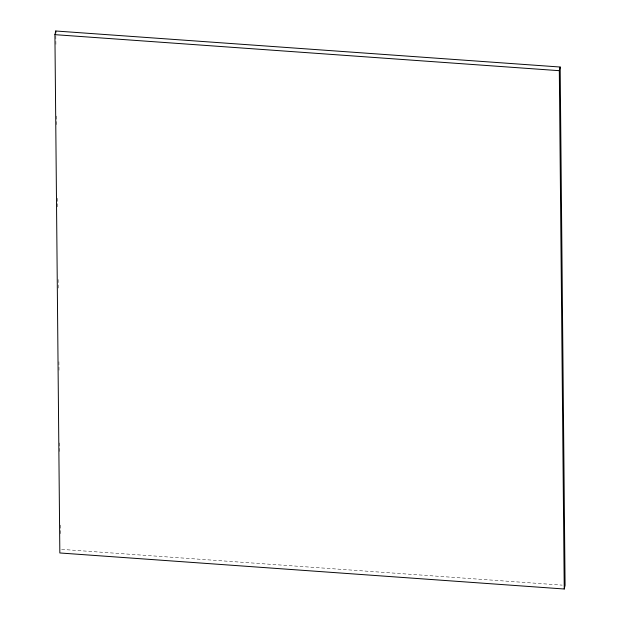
<?xml version="1.0" encoding="UTF-8"?>
<svg xmlns="http://www.w3.org/2000/svg" width="620" height="620" viewBox="0 0 620 620"><rect width="100%" height="100%" fill="white"/><g stroke="black" fill="none" stroke-linecap="round" stroke-linejoin="round"><path stroke-width="0.46" stroke-dasharray="3.1 2.33" d="M61.644 549.382L562.185 585.133M55.808 35.836L55.893 44.539M56.575 116.095L56.676 126.736M57.35 198.292L57.443 207.963M58.125 279.519L58.226 290.16M58.9 361.716L58.993 371.388M59.675 442.943L59.776 453.577M60.45 525.14L60.551 535.773"/><path stroke-width="0.93" d="M54.916 34.658L55.761 31L560.162 67.03L565.083 585.342L564.239 589L59.838 552.97L54.916 34.658L559.317 70.688L560.162 67.03M559.317 70.688L564.239 589M55.761 31L55.785 32.938"/></g></svg>
